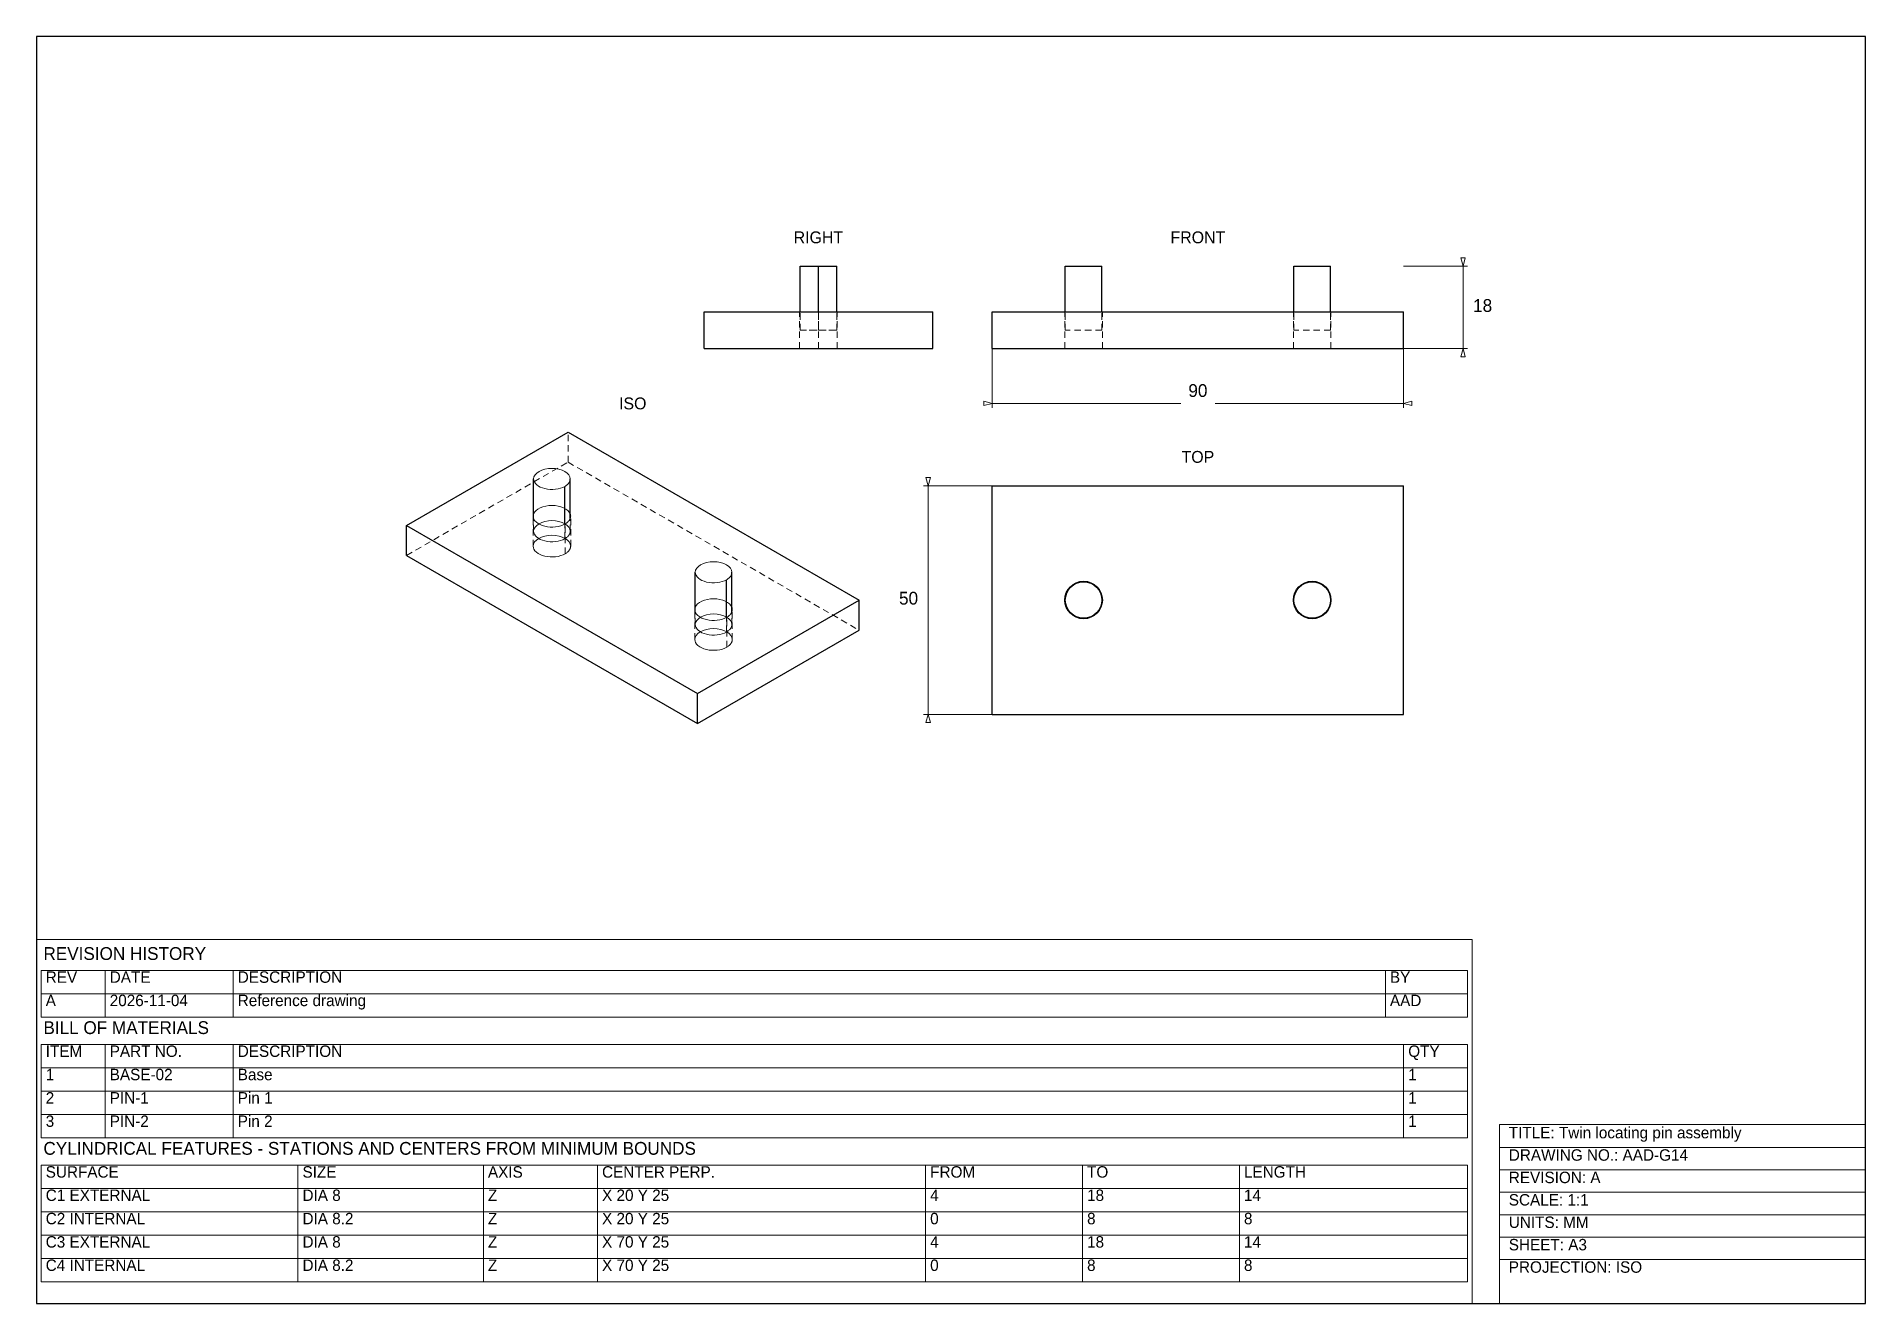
# Model space of a CAD drawing. Header units: millimetres. Extents: x 10 to 410, y 10 to 287.
import ezdxf
from ezdxf.enums import TextEntityAlignment as Align

# ---------------------------------------------------------------- set-up
doc = ezdxf.new("R2010")
doc.units = ezdxf.units.MM
doc.linetypes.add('HIDDEN', pattern=[2.3, 1.4, -0.9])
for name, color, linetype, lineweight in [('ANNOTATION', 7, 'Continuous', 18), ('BORDER', 7, 'Continuous', 18), ('DIMENSIONS', 7, 'Continuous', 18), ('HIDDEN', 8, 'Continuous', 18), ('SCHEDULE', 7, 'Continuous', 18), ('TITLE', 7, 'Continuous', 18), ('VISIBLE', 7, 'Continuous', 18)]:
    doc.layers.add(name, color=color, linetype=linetype, lineweight=lineweight)

msp = doc.modelspace()

# ---------------------------------------------------------------- linework, layer by layer
at = {"layer": 'BORDER', "lineweight": 30}
for p, q in [((410, 287), (10, 287)), ((10, 287), (10, 10)), ((410, 10), (410, 287)), ((10, 10), (410, 10))]:
    msp.add_line(p, q, dxfattribs=at)
at = {"layer": 'DIMENSIONS', "lineweight": 13}
for p, q in [((309, 236.8), (323, 236.8)), ((322.48, 238.6), (321.52, 238.6)), ((219, 218.8), (219, 205.8)), ((309, 218.8), (309, 205.8)), ((309, 218.8), (323, 218.8)), ((321.52, 217), (322.48, 217)), ((217.2, 207.28), (217.2, 206.32)), ((310.8, 206.32), (310.8, 207.28)), ((219, 188.8), (204, 188.8)), ((205.48, 190.6), (204.52, 190.6)), ((219, 138.8), (204, 138.8)), ((204.52, 137), (205.48, 137))]:
    msp.add_line(p, q, dxfattribs=at)
at = {"layer": 'DIMENSIONS', "lineweight": 18}
for p, q in [((322, 236.8), (321.52, 238.6)), ((322, 236.8), (322.48, 238.6)), ((322, 218.8), (322, 236.8)), ((322, 218.8), (321.52, 217)), ((322, 218.8), (322.48, 217)), ((219, 206.8), (217.2, 207.28)), ((219, 206.8), (217.2, 206.32)), ((219, 206.8), (260.24, 206.8)), ((267.75, 206.8), (309, 206.8)), ((309, 206.8), (310.8, 207.28)), ((309, 206.8), (310.8, 206.32)), ((205, 188.8), (204.52, 190.6)), ((205, 188.8), (205.48, 190.6)), ((205, 138.8), (205, 188.8)), ((205, 138.8), (204.52, 137)), ((205, 138.8), (205.48, 137))]:
    msp.add_line(p, q, dxfattribs=at)
at = {"layer": 'HIDDEN', "linetype": 'HIDDEN', "lineweight": 18}
for p, q in [((177, 222.8), (177, 236.8)), ((185, 236.8), (177, 236.8)), ((181, 222.8), (181, 236.8)), ((185, 222.8), (185, 236.8)), ((176.9, 218.8), (176.9, 226.8)), ((176.9, 226.8), (181, 226.8)), ((185.1, 226.8), (176.9, 226.8)), ((177, 222.8), (177, 226.8)), ((181, 218.8), (181, 226.8)), ((181, 222.8), (181, 226.8)), ((181, 226.8), (185.1, 226.8)), ((185, 222.8), (185, 226.8)), ((185.1, 218.8), (185.1, 226.8)), ((234.9, 218.8), (234.9, 226.8)), ((243.1, 226.8), (234.9, 226.8)), ((235, 222.8), (235, 226.8)), ((243, 222.8), (243, 226.8)), ((243.1, 218.8), (243.1, 226.8)), ((284.9, 218.8), (284.9, 226.8)), ((293.1, 226.8), (284.9, 226.8)), ((285, 222.8), (285, 226.8)), ((293, 222.8), (293, 226.8)), ((293.1, 218.8), (293.1, 226.8)), ((177, 222.8), (181, 222.8)), ((185, 222.8), (177, 222.8)), ((181, 222.8), (185, 222.8)), ((243, 222.8), (235, 222.8)), ((293, 222.8), (285, 222.8)), ((176.9, 218.8), (181, 218.8)), ((185.1, 218.8), (176.9, 218.8)), ((181, 218.8), (185.1, 218.8)), ((243.1, 218.8), (234.9, 218.8)), ((293.1, 218.8), (284.9, 218.8)), ((126.25, 193.95), (126.25, 200.49)), ((90.9, 173.54), (126.25, 193.95)), ((126.25, 193.95), (189.89, 157.21)), ((118.62, 175.58), (118.62, 182.12)), ((118.72, 178.85), (118.72, 181.6)), ((125.54, 177.22), (125.54, 180.4)), ((125.62, 173.91), (125.62, 180.44)), ((126.72, 178.85), (126.72, 181.6)), ((126.82, 175.58), (126.82, 182.12)), ((153.97, 155.17), (153.97, 161.7)), ((154.07, 158.44), (154.07, 161.18)), ((160.97, 153.5), (160.97, 160.03)), ((162.07, 158.44), (162.07, 161.18)), ((162.17, 155.17), (162.17, 161.7)), ((160.9, 156.8), (160.9, 159.99))]:
    msp.add_line(p, q, dxfattribs=at)
at = {"layer": 'HIDDEN', "linetype": 'HIDDEN', "lineweight": 15}
for points in [[(126.72, 182.64), (126.51, 183.02), (126.19, 183.37), (125.78, 183.69), (125.28, 183.96), (124.7, 184.19), (124.07, 184.35), (123.4, 184.45), (122.72, 184.48), (122.03, 184.45), (121.36, 184.35), (120.73, 184.19), (120.16, 183.96), (119.65, 183.69), (119.24, 183.37), (118.92, 183.02), (118.72, 182.64)], [(126.72, 178.85), (126.64, 179.3), (126.41, 179.73), (126.04, 180.13), (125.54, 180.48), (124.94, 180.77), (124.25, 180.98), (123.5, 181.11), (122.72, 181.16), (121.94, 181.11), (121.19, 180.98), (120.49, 180.77), (119.89, 180.48), (119.39, 180.13), (119.02, 179.73), (118.79, 179.3), (118.72, 178.85)], [(126.82, 175.58), (126.74, 176.05), (126.5, 176.49), (126.13, 176.9), (125.62, 177.26), (124.99, 177.55), (124.29, 177.77), (123.52, 177.91), (122.72, 177.95), (121.92, 177.91), (121.15, 177.77), (120.44, 177.55), (119.82, 177.26), (119.31, 176.9), (118.93, 176.49), (118.7, 176.05), (118.62, 175.58)], [(118.72, 178.85), (118.76, 178.51), (118.89, 178.18), (119.1, 177.86), (119.39, 177.57), (119.75, 177.3), (120.18, 177.06), (120.66, 176.87), (121.19, 176.72), (121.74, 176.61), (122.32, 176.55), (122.91, 176.54), (123.5, 176.58), (124.06, 176.68), (124.6, 176.81), (125.1, 176.99), (125.54, 177.22)], [(125.54, 177.22), (125.68, 177.3), (125.81, 177.38), (125.93, 177.47), (126.04, 177.57), (126.15, 177.66), (126.24, 177.76), (126.33, 177.86), (126.41, 177.97), (126.48, 178.07), (126.54, 178.18), (126.6, 178.29), (126.64, 178.4), (126.67, 178.51), (126.7, 178.62), (126.71, 178.74), (126.72, 178.85)], [(118.62, 175.58), (118.66, 175.24), (118.79, 174.9), (119.01, 174.57), (119.31, 174.27), (119.68, 173.99), (120.12, 173.75), (120.61, 173.55), (121.15, 173.4), (121.72, 173.29), (122.31, 173.23), (122.92, 173.22), (123.52, 173.26), (124.1, 173.35), (124.65, 173.5), (125.16, 173.68), (125.62, 173.91)], [(125.62, 173.91), (125.75, 173.99), (125.89, 174.08), (126.01, 174.17), (126.13, 174.27), (126.23, 174.37), (126.33, 174.47), (126.42, 174.57), (126.5, 174.68), (126.58, 174.79), (126.64, 174.9), (126.69, 175.01), (126.74, 175.12), (126.77, 175.24), (126.8, 175.35), (126.81, 175.47), (126.82, 175.58)], [(162.07, 162.22), (161.86, 162.6), (161.55, 162.96), (161.13, 163.28), (160.63, 163.55), (160.06, 163.77), (159.43, 163.94), (158.76, 164.04), (158.07, 164.07), (157.38, 164.04), (156.71, 163.94), (156.08, 163.77), (155.51, 163.55), (155.01, 163.28), (154.59, 162.96), (154.28, 162.6), (154.07, 162.22)], [(162.07, 158.44), (161.99, 158.89), (161.77, 159.32), (161.4, 159.72), (160.9, 160.07), (160.29, 160.36), (159.6, 160.57), (158.85, 160.7), (158.07, 160.75), (157.29, 160.7), (156.54, 160.57), (155.85, 160.36), (155.24, 160.07), (154.75, 159.72), (154.38, 159.32), (154.15, 158.89), (154.07, 158.44)], [(162.17, 155.17), (162.09, 155.63), (161.86, 156.08), (161.48, 156.49), (160.97, 156.84), (160.35, 157.14), (159.64, 157.36), (158.87, 157.49), (158.07, 157.54), (157.27, 157.49), (156.5, 157.36), (155.79, 157.14), (155.17, 156.84), (154.66, 156.49), (154.28, 156.08), (154.05, 155.63), (153.97, 155.17)], [(154.07, 158.44), (154.11, 158.1), (154.24, 157.77), (154.46, 157.45), (154.75, 157.15), (155.11, 156.89), (155.53, 156.65), (156.02, 156.46), (156.54, 156.3), (157.1, 156.2), (157.68, 156.14), (158.27, 156.13), (158.85, 156.17), (159.42, 156.26), (159.96, 156.4), (160.45, 156.58), (160.9, 156.8)], [(160.9, 156.8), (161.04, 156.89), (161.16, 156.97), (161.28, 157.06), (161.4, 157.15), (161.5, 157.25), (161.6, 157.35), (161.69, 157.45), (161.77, 157.55), (161.84, 157.66), (161.9, 157.77), (161.95, 157.88), (161.99, 157.99), (162.03, 158.1), (162.05, 158.21), (162.07, 158.32), (162.07, 158.44)], [(153.97, 155.17), (154.02, 154.82), (154.15, 154.48), (154.37, 154.16), (154.66, 153.86), (155.03, 153.58), (155.47, 153.34), (155.96, 153.14), (156.5, 152.98), (157.08, 152.87), (157.67, 152.82), (158.27, 152.81), (158.87, 152.85), (159.45, 152.94), (160, 153.08), (160.51, 153.27), (160.97, 153.5)], [(160.97, 153.5), (161.11, 153.58), (161.24, 153.67), (161.36, 153.76), (161.48, 153.86), (161.59, 153.95), (161.69, 154.06), (161.78, 154.16), (161.86, 154.27), (161.93, 154.37), (162, 154.48), (162.05, 154.6), (162.09, 154.71), (162.13, 154.82), (162.15, 154.94), (162.17, 155.06), (162.17, 155.17)]]:
    msp.add_lwpolyline(points, dxfattribs=at)
at = {"layer": 'SCHEDULE', "lineweight": 18}
for p, q in [((324, 89.6), (10, 89.6)), ((10, 89.6), (10, 10)), ((324, 10), (324, 89.6)), ((10, 10), (324, 10))]:
    msp.add_line(p, q, dxfattribs=at)
at = {"layer": 'SCHEDULE', "lineweight": 13}
for p, q in [((11, 82.8), (323, 82.8)), ((11, 82.8), (11, 72.6)), ((25, 82.8), (25, 72.6)), ((53, 82.8), (53, 72.6)), ((305, 82.8), (305, 72.6)), ((323, 82.8), (323, 72.6)), ((11, 77.7), (323, 77.7)), ((11, 72.6), (323, 72.6)), ((11, 66.6), (323, 66.6)), ((11, 66.6), (11, 46.2)), ((25, 66.6), (25, 46.2)), ((53, 66.6), (53, 46.2)), ((309, 66.6), (309, 46.2)), ((323, 66.6), (323, 46.2)), ((11, 61.5), (323, 61.5)), ((11, 56.4), (323, 56.4)), ((11, 51.3), (323, 51.3)), ((11, 46.2), (323, 46.2)), ((11, 40.2), (323, 40.2)), ((11, 40.2), (11, 14.7)), ((67.16, 40.2), (67.16, 14.7)), ((107.72, 40.2), (107.72, 14.7)), ((132.68, 40.2), (132.68, 14.7)), ((204.44, 40.2), (204.44, 14.7)), ((238.76, 40.2), (238.76, 14.7)), ((273.08, 40.2), (273.08, 14.7)), ((323, 40.2), (323, 14.7)), ((11, 35.1), (323, 35.1)), ((11, 30), (323, 30)), ((11, 24.9), (323, 24.9)), ((11, 19.8), (323, 19.8)), ((11, 14.7), (323, 14.7))]:
    msp.add_line(p, q, dxfattribs=at)
at = {"layer": 'TITLE', "lineweight": 18}
for p, q in [((410, 49.1), (330, 49.1)), ((330, 49.1), (330, 10)), ((410, 10), (410, 49.1)), ((330, 10), (410, 10))]:
    msp.add_line(p, q, dxfattribs=at)
at = {"layer": 'TITLE', "lineweight": 13}
for p, q in [((330, 44.1), (410, 44.1)), ((330, 39.2), (410, 39.2)), ((330, 34.3), (410, 34.3)), ((330, 29.4), (410, 29.4)), ((330, 24.5), (410, 24.5)), ((330, 19.6), (410, 19.6))]:
    msp.add_line(p, q, dxfattribs=at)
at = {"layer": 'VISIBLE', "lineweight": 25}
for p, q in [((177, 226.8), (177, 236.8)), ((177, 236.8), (181, 236.8)), ((181, 226.8), (181, 236.8)), ((181, 236.8), (185, 236.8)), ((185, 226.8), (185, 236.8)), ((235, 226.8), (235, 236.8)), ((235, 236.8), (243, 236.8)), ((243, 226.8), (243, 236.8)), ((285, 226.8), (285, 236.8)), ((285, 236.8), (293, 236.8)), ((293, 226.8), (293, 236.8)), ((156, 218.8), (156, 226.8)), ((156, 226.8), (206, 226.8)), ((206, 218.8), (206, 226.8)), ((219, 218.8), (219, 226.8)), ((219, 226.8), (309, 226.8)), ((309, 218.8), (309, 226.8)), ((156, 218.8), (206, 218.8)), ((219, 218.8), (309, 218.8)), ((90.9, 180.07), (126.25, 200.49)), ((126.25, 200.49), (189.89, 163.74)), ((118.72, 181.6), (118.72, 190.28)), ((125.54, 180.4), (125.54, 188.65)), ((126.72, 181.6), (126.72, 190.28)), ((219, 138.8), (219, 188.8)), ((219, 188.8), (309, 188.8)), ((309, 138.8), (309, 188.8)), ((90.9, 173.54), (90.9, 180.07)), ((90.9, 180.07), (154.54, 143.33)), ((90.9, 173.54), (154.54, 136.8)), ((154.07, 161.18), (154.07, 169.87)), ((160.9, 159.99), (160.9, 168.24)), ((162.07, 161.18), (162.07, 169.87)), ((154.54, 143.33), (189.89, 163.74)), ((189.89, 157.21), (189.89, 163.74)), ((154.54, 136.8), (189.89, 157.21)), ((154.54, 136.8), (154.54, 143.33)), ((219, 138.8), (309, 138.8))]:
    msp.add_line(p, q, dxfattribs=at)
at = {"layer": 'VISIBLE', "lineweight": 18}
for points in [[(126.72, 190.28), (126.64, 190.73), (126.41, 191.16), (126.04, 191.56), (125.54, 191.91), (124.94, 192.2), (124.25, 192.41), (123.5, 192.55), (122.72, 192.59), (121.94, 192.55), (121.19, 192.41), (120.49, 192.2), (119.89, 191.91), (119.39, 191.56), (119.02, 191.16), (118.79, 190.73), (118.72, 190.28)], [(118.72, 190.28), (118.76, 189.94), (118.89, 189.61), (119.1, 189.29), (119.39, 189), (119.75, 188.73), (120.18, 188.5), (120.66, 188.3), (121.19, 188.15), (121.74, 188.04), (122.32, 187.98), (122.91, 187.97), (123.5, 188.02), (124.06, 188.11), (124.6, 188.24), (125.1, 188.43), (125.54, 188.65)], [(125.54, 188.65), (125.68, 188.73), (125.81, 188.82), (125.93, 188.9), (126.04, 189), (126.15, 189.09), (126.24, 189.19), (126.33, 189.29), (126.41, 189.4), (126.48, 189.5), (126.54, 189.61), (126.6, 189.72), (126.64, 189.83), (126.67, 189.94), (126.7, 190.05), (126.71, 190.17), (126.72, 190.28)], [(118.72, 182.64), (118.7, 182.6), (118.69, 182.57), (118.68, 182.54), (118.67, 182.51), (118.66, 182.47), (118.66, 182.44), (118.65, 182.41), (118.64, 182.38), (118.64, 182.34), (118.63, 182.31), (118.63, 182.28), (118.62, 182.25), (118.62, 182.21), (118.62, 182.18), (118.62, 182.15), (118.62, 182.12)], [(118.62, 182.12), (118.66, 181.77), (118.79, 181.43), (119.01, 181.1), (119.31, 180.8), (119.68, 180.53), (120.12, 180.29), (120.61, 180.09), (121.15, 179.93), (121.72, 179.82), (122.31, 179.76), (122.92, 179.75), (123.52, 179.79), (124.1, 179.89), (124.65, 180.03), (125.16, 180.21), (125.62, 180.44)], [(125.62, 180.44), (125.75, 180.53), (125.89, 180.61), (126.01, 180.71), (126.13, 180.8), (126.23, 180.9), (126.33, 181), (126.42, 181.1), (126.5, 181.21), (126.58, 181.32), (126.64, 181.43), (126.69, 181.54), (126.74, 181.65), (126.77, 181.77), (126.8, 181.88), (126.81, 182), (126.82, 182.12)], [(126.82, 182.12), (126.82, 182.15), (126.81, 182.18), (126.81, 182.21), (126.81, 182.25), (126.81, 182.28), (126.8, 182.31), (126.8, 182.34), (126.79, 182.38), (126.78, 182.41), (126.78, 182.44), (126.77, 182.47), (126.76, 182.51), (126.75, 182.54), (126.74, 182.57), (126.73, 182.6), (126.72, 182.64)], [(162.07, 169.87), (161.99, 170.32), (161.77, 170.75), (161.4, 171.15), (160.9, 171.5), (160.29, 171.79), (159.6, 172), (158.85, 172.13), (158.07, 172.18), (157.29, 172.13), (156.54, 172), (155.85, 171.79), (155.24, 171.5), (154.75, 171.15), (154.38, 170.75), (154.15, 170.32), (154.07, 169.87)], [(154.07, 169.87), (154.11, 169.53), (154.24, 169.2), (154.46, 168.88), (154.75, 168.59), (155.11, 168.32), (155.53, 168.08), (156.02, 167.89), (156.54, 167.73), (157.1, 167.63), (157.68, 167.57), (158.27, 167.56), (158.85, 167.6), (159.42, 167.69), (159.96, 167.83), (160.45, 168.01), (160.9, 168.24)], [(160.9, 168.24), (161.04, 168.32), (161.16, 168.4), (161.28, 168.49), (161.4, 168.59), (161.5, 168.68), (161.6, 168.78), (161.69, 168.88), (161.77, 168.98), (161.84, 169.09), (161.9, 169.2), (161.95, 169.31), (161.99, 169.42), (162.03, 169.53), (162.05, 169.64), (162.07, 169.75), (162.07, 169.87)], [(154.07, 162.22), (154.06, 162.19), (154.05, 162.16), (154.04, 162.13), (154.03, 162.09), (154.02, 162.06), (154.01, 162.03), (154, 162), (154, 161.96), (153.99, 161.93), (153.99, 161.9), (153.98, 161.87), (153.98, 161.83), (153.98, 161.8), (153.97, 161.77), (153.97, 161.74), (153.97, 161.7)], [(153.97, 161.7), (154.02, 161.36), (154.15, 161.02), (154.37, 160.69), (154.66, 160.39), (155.03, 160.11), (155.47, 159.87), (155.96, 159.67), (156.5, 159.52), (157.08, 159.41), (157.67, 159.35), (158.27, 159.34), (158.87, 159.38), (159.45, 159.47), (160, 159.62), (160.51, 159.8), (160.97, 160.03)], [(160.97, 160.03), (161.11, 160.11), (161.24, 160.2), (161.36, 160.29), (161.48, 160.39), (161.59, 160.49), (161.69, 160.59), (161.78, 160.69), (161.86, 160.8), (161.93, 160.91), (162, 161.02), (162.05, 161.13), (162.09, 161.24), (162.13, 161.36), (162.15, 161.47), (162.17, 161.59), (162.17, 161.7)], [(162.17, 161.7), (162.17, 161.74), (162.17, 161.77), (162.17, 161.8), (162.17, 161.83), (162.16, 161.87), (162.16, 161.9), (162.15, 161.93), (162.15, 161.96), (162.14, 162), (162.13, 162.03), (162.12, 162.06), (162.12, 162.09), (162.11, 162.13), (162.09, 162.16), (162.08, 162.19), (162.07, 162.22)]]:
    msp.add_lwpolyline(points, dxfattribs=at)
at = {"layer": 'VISIBLE', "lineweight": 25}
for centre, radius in [((239, 163.8), 4.1), ((239, 163.8), 4), ((289, 163.8), 4.1), ((289, 163.8), 4)]:
    msp.add_circle(centre, radius, dxfattribs=at)

# ---------------------------------------------------------------- texts
at = {"layer": 'ANNOTATION', "lineweight": 18}
for s, p in [('RIGHT', (181, 241.8)), ('FRONT', (264, 241.8)), ('ISO', (140.39, 205.49)), ('TOP', (264, 193.8))]:
    msp.add_text(s, height=2.6, dxfattribs=at).set_placement(p, align=Align.CENTER)
at = {"layer": 'DIMENSIONS', "lineweight": 18}
msp.add_text('18', height=2.8, dxfattribs=at).set_placement((324.2, 226.8))
msp.add_text('90', height=2.8, dxfattribs=at).set_placement((264, 208.2), align=Align.CENTER)
msp.add_text('50', height=2.8, dxfattribs=at).set_placement((202.8, 162.8), align=Align.RIGHT)
at = {"layer": 'SCHEDULE', "lineweight": 18}
for s, height, p in [('REVISION HISTORY', 2.8, (11.5, 85.1)), ('REV', 2.5, (12, 80.1)), ('DATE', 2.5, (26, 80.1)), ('DESCRIPTION', 2.5, (54, 80.1)), ('BY', 2.5, (306, 80.1)), ('A', 2.5, (12, 75)), ('2026-11-04', 2.5, (26, 75)), ('Reference drawing', 2.5, (54, 75)), ('AAD', 2.5, (306, 75)), ('BILL OF MATERIALS', 2.8, (11.5, 68.9)), ('ITEM', 2.5, (12, 63.9)), ('PART NO.', 2.5, (26, 63.9)), ('DESCRIPTION', 2.5, (54, 63.9)), ('QTY', 2.5, (310, 63.9)), ('1', 2.5, (12, 58.8)), ('BASE-02', 2.5, (26, 58.8)), ('Base', 2.5, (54, 58.8)), ('1', 2.5, (310, 58.8)), ('2', 2.5, (12, 53.7)), ('PIN-1', 2.5, (26, 53.7)), ('Pin 1', 2.5, (54, 53.7)), ('1', 2.5, (310, 53.7)), ('3', 2.5, (12, 48.6)), ('PIN-2', 2.5, (26, 48.6)), ('Pin 2', 2.5, (54, 48.6)), ('1', 2.5, (310, 48.6)), ('CYLINDRICAL FEATURES - STATIONS AND CENTERS FROM MINIMUM BOUNDS', 2.8, (11.5, 42.5)), ('SURFACE', 2.5, (12, 37.5)), ('SIZE', 2.5, (68.16, 37.5)), ('AXIS', 2.5, (108.72, 37.5)), ('CENTER PERP.', 2.5, (133.68, 37.5)), ('FROM', 2.5, (205.44, 37.5)), ('TO', 2.5, (239.76, 37.5)), ('LENGTH', 2.5, (274.08, 37.5)), ('C1 EXTERNAL', 2.5, (12, 32.4)), ('DIA 8', 2.5, (68.16, 32.4)), ('Z', 2.5, (108.72, 32.4)), ('X 20 Y 25', 2.5, (133.68, 32.4)), ('4', 2.5, (205.44, 32.4)), ('18', 2.5, (239.76, 32.4)), ('14', 2.5, (274.08, 32.4)), ('C2 INTERNAL', 2.5, (12, 27.3)), ('DIA 8.2', 2.5, (68.16, 27.3)), ('Z', 2.5, (108.72, 27.3)), ('X 20 Y 25', 2.5, (133.68, 27.3)), ('0', 2.5, (205.44, 27.3)), ('8', 2.5, (239.76, 27.3)), ('8', 2.5, (274.08, 27.3)), ('C3 EXTERNAL', 2.5, (12, 22.2)), ('DIA 8', 2.5, (68.16, 22.2)), ('Z', 2.5, (108.72, 22.2)), ('X 70 Y 25', 2.5, (133.68, 22.2)), ('4', 2.5, (205.44, 22.2)), ('18', 2.5, (239.76, 22.2)), ('14', 2.5, (274.08, 22.2)), ('C4 INTERNAL', 2.5, (12, 17.1)), ('DIA 8.2', 2.5, (68.16, 17.1)), ('Z', 2.5, (108.72, 17.1)), ('X 70 Y 25', 2.5, (133.68, 17.1)), ('0', 2.5, (205.44, 17.1)), ('8', 2.5, (239.76, 17.1)), ('8', 2.5, (274.08, 17.1))]:
    msp.add_text(s, height=height, dxfattribs=at).set_placement(p)
at = {"layer": 'TITLE', "lineweight": 18}
for s, p in [('TITLE: Twin locating pin assembly', (332, 46.1)), ('DRAWING NO.: AAD-G14', (332, 41.2)), ('REVISION: A', (332, 36.3)), ('SCALE: 1:1', (332, 31.4)), ('UNITS: MM', (332, 26.5)), ('SHEET: A3', (332, 21.6)), ('PROJECTION: ISO', (332, 16.7))]:
    msp.add_text(s, height=2.5, dxfattribs=at).set_placement(p)

doc.saveas('drawing.dxf')
